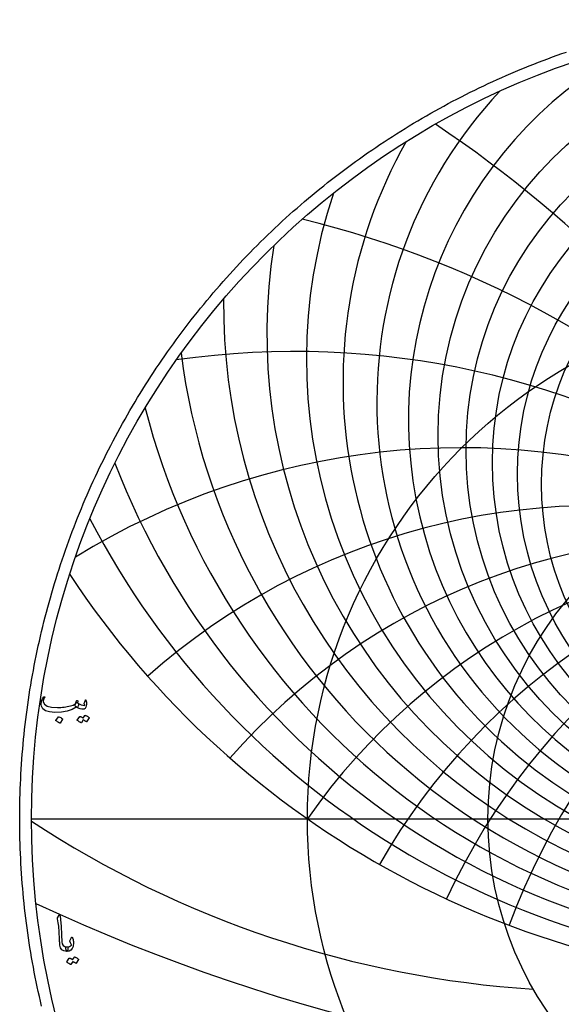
# Model space of a CAD drawing. Header units: millimetres. Extents: x -80 to 80, y -80 to 82.
# Drawn here: x -80.4 to -26.6, y -18.5 to 79.2 of the extents above; entities that cross this region are included whole.
import ezdxf

# ---------------------------------------------------------------- set-up
doc = ezdxf.new("R2010")
doc.units = ezdxf.units.MM
for name, color, linetype in [('CUT_OUTER', 1, 'Continuous'), ('ENGRAVE', 7, 'Continuous'), ('ENGRAVE_FINE', 8, 'Continuous'), ('TEXT', 5, 'Continuous')]:
    doc.layers.add(name, color=color, linetype=linetype)

msp = doc.modelspace()

# ---------------------------------------------------------------- linework, layer by layer
at = {"layer": 'CUT_OUTER'}
msp.add_lwpolyline([(-78.1952, -18.5701), (-78.3077, -18.09), (-78.4172, -17.6092), (-78.5238, -17.1277), (-78.6274, -16.6455), (-78.728, -16.1628), (-78.8257, -15.6794), (-78.9204, -15.1954), (-79.0122, -14.7109), (-79.101, -14.2258), (-79.1868, -13.7402), (-79.2696, -13.2541), (-79.3494, -12.7674), (-79.4263, -12.2803), (-79.5001, -11.7927), (-79.571, -11.3047), (-79.6388, -10.8163), (-79.7037, -10.3274), (-79.7656, -9.8381), (-79.8244, -9.3485), (-79.8803, -8.8586), (-79.9332, -8.3683), (-79.983, -7.8776), (-80.0298, -7.3867), (-80.0736, -6.8955), (-80.1144, -6.4041), (-80.1522, -5.9124), (-80.187, -5.4205), (-80.2188, -4.9283), (-80.2475, -4.436), (-80.2732, -3.9436), (-80.2959, -3.4509), (-80.3155, -2.9582), (-80.3322, -2.4653), (-80.3458, -1.9724), (-80.3564, -1.4793), (-80.3639, -0.9863), (-80.3685, -0.4931), (-80.37, 0), (-80.3685, 0.4931), (-80.3639, 0.9863), (-80.3564, 1.4793), (-80.3458, 1.9724), (-80.3322, 2.4653), (-80.3155, 2.9582), (-80.2959, 3.4509), (-80.2732, 3.9436), (-80.2475, 4.436), (-80.2188, 4.9283), (-80.187, 5.4205), (-80.1522, 5.9124), (-80.1144, 6.4041), (-80.0736, 6.8955), (-80.0298, 7.3867), (-79.983, 7.8776), (-79.9332, 8.3683), (-79.8803, 8.8586), (-79.8244, 9.3485), (-79.7656, 9.8381), (-79.7037, 10.3274), (-79.6388, 10.8163), (-79.571, 11.3047), (-79.5001, 11.7927), (-79.4263, 12.2803), (-79.3494, 12.7674), (-79.2696, 13.2541), (-79.1868, 13.7402), (-79.101, 14.2258), (-79.0122, 14.7109), (-78.9204, 15.1954), (-78.8257, 15.6794), (-78.728, 16.1628), (-78.6274, 16.6455), (-78.5238, 17.1277), (-78.4172, 17.6092), (-78.3077, 18.09), (-78.1952, 18.5701), (-78.0798, 19.0496), (-77.9614, 19.5283), (-77.8401, 20.0063), (-77.7159, 20.4836), (-77.5888, 20.96), (-77.4587, 21.4357), (-77.3257, 21.9106), (-77.1898, 22.3846), (-77.051, 22.8578), (-76.9093, 23.3302), (-76.7647, 23.8016), (-76.6172, 24.2722), (-76.4668, 24.7419), (-76.3136, 25.2106), (-76.1575, 25.6784), (-75.9985, 26.1452), (-75.8366, 26.611), (-75.6719, 27.0758), (-75.5043, 27.5396), (-75.3339, 28.0024), (-75.1607, 28.4641), (-74.9846, 28.9248), (-74.8057, 29.3843), (-74.624, 29.8428), (-74.4395, 30.3001), (-74.2522, 30.7563), (-74.0621, 31.2113), (-73.8692, 31.6651), (-73.6735, 32.1178), (-73.475, 32.5692), (-73.2738, 33.0195), (-73.0698, 33.4684), (-72.8631, 33.9162), (-72.6536, 34.3626), (-72.4414, 34.8078), (-72.2265, 35.2516), (-72.0088, 35.6941), (-71.7884, 36.1353), (-71.5654, 36.5751), (-71.3396, 37.0135), (-71.1111, 37.4505), (-70.88, 37.8862), (-70.6462, 38.3204), (-70.4098, 38.7531), (-70.1706, 39.1844), (-69.9289, 39.6142), (-69.6845, 40.0426), (-69.4375, 40.4694), (-69.1879, 40.8947), (-68.9356, 41.3184), (-68.6808, 41.7406), (-68.4234, 42.1613), (-68.1634, 42.5803), (-67.9009, 42.9978), (-67.6358, 43.4136), (-67.3681, 43.8278), (-67.0979, 44.2403), (-66.8252, 44.6512), (-66.55, 45.0604), (-66.2722, 45.4679), (-65.992, 45.8736), (-65.7093, 46.2777), (-65.4241, 46.68), (-65.1364, 47.0806), (-64.8463, 47.4794), (-64.5538, 47.8764), (-64.2588, 48.2715), (-63.9614, 48.6649), (-63.6616, 49.0565), (-63.3594, 49.4462), (-63.0548, 49.834), (-62.7479, 50.22), (-62.4385, 50.604), (-62.1269, 50.9862), (-61.8128, 51.3664), (-61.4965, 51.7447), (-61.1778, 52.1211), (-60.8569, 52.4955), (-60.5336, 52.8679), (-60.2081, 53.2384), (-59.8803, 53.6068), (-59.5502, 53.9732), (-59.2179, 54.3376), (-58.8834, 54.6999), (-58.5467, 55.0602), (-58.2077, 55.4184), (-57.8666, 55.7745), (-57.5233, 56.1285), (-57.1778, 56.4804), (-56.8302, 56.8302), (-56.4804, 57.1778), (-56.1285, 57.5233), (-55.7745, 57.8666), (-55.4184, 58.2077), (-55.0602, 58.5467), (-54.6999, 58.8834), (-54.3376, 59.2179), (-53.9732, 59.5502), (-53.6068, 59.8803), (-53.2384, 60.2081), (-52.8679, 60.5336), (-52.4955, 60.8569), (-52.1211, 61.1778), (-51.7447, 61.4965), (-51.3664, 61.8128), (-50.9862, 62.1269), (-50.604, 62.4385), (-50.22, 62.7479), (-49.834, 63.0548), (-49.4462, 63.3594), (-49.0565, 63.6616), (-48.6649, 63.9614), (-48.2715, 64.2588), (-47.8764, 64.5538), (-47.4794, 64.8463), (-47.0806, 65.1364), (-46.68, 65.4241), (-46.2777, 65.7093), (-45.8736, 65.992), (-45.4679, 66.2722), (-45.0604, 66.55), (-44.6512, 66.8252), (-44.2403, 67.0979), (-43.8278, 67.3681), (-43.4136, 67.6358), (-42.9978, 67.9009), (-42.5803, 68.1634), (-42.1613, 68.4234), (-41.7406, 68.6808), (-41.3184, 68.9356), (-40.8947, 69.1879), (-40.4694, 69.4375), (-40.0426, 69.6845), (-39.6142, 69.9289), (-39.1844, 70.1706), (-38.7531, 70.4098), (-38.3204, 70.6462), (-37.8862, 70.88), (-37.4505, 71.1111), (-37.0135, 71.3396), (-36.5751, 71.5654), (-36.1353, 71.7884), (-35.6941, 72.0088), (-35.2516, 72.2265), (-34.8078, 72.4414), (-34.3626, 72.6536), (-33.9162, 72.8631), (-33.4684, 73.0698), (-33.0195, 73.2738), (-32.5692, 73.475), (-32.1178, 73.6735), (-31.6651, 73.8692), (-31.2113, 74.0621), (-30.7563, 74.2522), (-30.3001, 74.4395), (-29.8428, 74.624), (-29.3843, 74.8057), (-28.9248, 74.9846), (-28.4641, 75.1607), (-28.0024, 75.3339), (-27.5396, 75.5043), (-27.0758, 75.6719), (-26.611, 75.8366), (-26.1452, 75.9985)], dxfattribs=at)
at = {"layer": 'ENGRAVE'}
msp.add_lwpolyline([(-79.2, 0), (79.2, 0)], dxfattribs=at)
for centre, radius in [((0, 0), 79.2), ((0, 33.1602), 28.6245), ((0, 0), 51.8435), ((0, 0), 33.9362)]:
    msp.add_circle(centre, radius, dxfattribs=at)
for centre, radius, start, end in [((0, 39.5572), 41.8207, 116.581787, 63.418213), ((0, 51.0186), 60.1601, 179.528592, 0.471408), ((0, -36.3012), 63.2892, 35, 145), ((0, -36.3012), 63.2892, 35, 145), ((0, 74.0402), 90.3864, 213.457046, 326.542954), ((-22.8823, 85.3977), 102.4896, 236.667709, 266.3319)]:
    msp.add_arc(centre, radius, start, end, dxfattribs=at)
at = {"layer": 'ENGRAVE_FINE'}
for centre, radius in [((0, 37.9781), 38.883), ((0, 36.5672), 36.1147), ((0, 35.3045), 33.4941), ((0, 34.1735), 31.0027)]:
    msp.add_circle(centre, radius, dxfattribs=at)
for centre, radius, start, end in [((0, 41.3284), 44.9536, 136.796083, 43.203917), ((-109.6201, -36.3012), 126.5784, 9.658225, 56.170187), ((-109.6201, -36.3012), 126.5784, 9.658225, 56.170187), ((0, 43.3205), 48.3125, 150.489572, 29.510428), ((0, 45.5689), 51.9345, 161.537561, 18.462439), ((-75.4251, -36.3012), 98.4605, 13.093178, 76.453832), ((-75.4251, -36.3012), 98.4605, 13.093178, 76.453832), ((0, 48.1169), 55.865, 171.048618, 8.951382), ((-53.1059, -36.3012), 82.6182, 16.728117, 98.165378), ((-53.1059, -36.3012), 82.6182, 16.728117, 98.165378), ((0, 54.3421), 64.8898, 187.258895, 352.741105), ((0, 58.1741), 70.1431, 194.414995, 345.585005), ((-36.54, -36.3012), 73.0801, 20.634058, 121.597056), ((-36.54, -36.3012), 73.0801, 20.634058, 121.597056), ((36.54, -36.3012), 73.0801, 58.402944, 159.365942), ((36.54, -36.3012), 73.0801, 58.402944, 159.365942), ((0, 62.627), 76.0347, 201.114774, 338.885226), ((-23.0354, -36.3012), 67.351, 24.899487, 131.516559), ((-23.0354, -36.3012), 67.351, 24.899487, 131.516559), ((23.0354, -36.3012), 67.351, 48.483441, 155.100513), ((23.0354, -36.3012), 67.351, 48.483441, 155.100513), ((0, 67.8493), 82.7151, 207.44167, 332.55833), ((-11.1596, -36.3012), 64.2655, 29.638097, 138.81173), ((-11.1596, -36.3012), 64.2655, 29.638097, 138.81173), ((11.1596, -36.3012), 64.2655, 41.18827, 150.361903), ((11.1596, -36.3012), 64.2655, 41.18827, 150.361903), ((0, 160.5223), 186.3705, 245.003172, 294.996828)]:
    msp.add_arc(centre, radius, start, end, dxfattribs=at)
at = {"layer": 'TEXT'}
for points in [[(-74.6352, 11.4942), (-74.6304, 11.4917), (-74.6259, 11.4892), (-74.6216, 11.4867), (-74.6177, 11.4842), (-74.6138, 11.4814), (-74.6096, 11.478), (-74.6051, 11.4739), (-74.6002, 11.4692), (-74.56, 11.4218), (-74.544, 11.3543), (-74.5525, 11.2669), (-74.5853, 11.1595), (-74.6155, 11.0942), (-74.6465, 11.0533), (-74.678, 11.0367), (-74.7102, 11.0446), (-74.7264, 11.0524), (-74.7401, 11.0558), (-74.7514, 11.0549), (-74.7601, 11.0496), (-75.1698, 10.8254), (-75.6594, 10.6673), (-76.229, 10.5755), (-76.8785, 10.5499), (-77.4037, 10.5949), (-77.8003, 10.7148), (-78.0682, 10.9097), (-78.2075, 11.1795), (-78.229, 11.3069), (-78.2337, 11.4343), (-78.2215, 11.5617), (-78.1925, 11.6891), (-78.1528, 11.8018), (-78.1038, 11.9051), (-78.0454, 11.9991), (-77.9776, 12.0838), (-77.9648, 12.0944), (-77.9514, 12.1012), (-77.9374, 12.1044), (-77.9227, 12.1037), (-77.9089, 12.0978), (-77.8977, 12.09), (-77.889, 12.0803), (-77.8827, 12.0688), (-77.8799, 12.0575), (-77.8815, 12.0438), (-77.8874, 12.0275), (-77.8977, 12.0088), (-77.9701, 11.9026), (-78.0176, 11.799), (-78.0401, 11.6978), (-78.0376, 11.5991), (-77.9189, 11.3518), (-77.6429, 11.1745), (-77.2095, 11.067), (-76.6187, 11.0296), (-76.4565, 11.0321), (-76.2946, 11.0396), (-76.133, 11.0521), (-75.9717, 11.0695), (-75.8117, 11.092), (-75.6538, 11.1195), (-75.4981, 11.152), (-75.3447, 11.1894), (-75.1957, 11.2319), (-75.0736, 11.2744), (-74.9784, 11.3168), (-74.91, 11.3593), (-74.8836, 11.3818), (-74.8594, 11.4093), (-74.8374, 11.4417), (-74.8176, 11.4792), (-74.799, 11.5211), (-74.7807, 11.5667), (-74.7628, 11.616), (-74.7451, 11.6691), (-74.7383, 11.6853), (-74.7276, 11.699), (-74.7133, 11.7103), (-74.6952, 11.719), (-74.6758, 11.7237), (-74.6577, 11.7228), (-74.6408, 11.7162), (-74.6252, 11.704), (-74.6127, 11.6872), (-74.6052, 11.6666), (-74.6027, 11.6422), (-74.6052, 11.6141)], [(-74.7851, 11.0945), (-74.8394, 11.146), (-74.8675, 11.2107), (-74.8694, 11.2884), (-74.8451, 11.3793), (-74.7923, 11.4608), (-74.7439, 11.5104), (-74.6999, 11.5282), (-74.6602, 11.5142), (-74.4728, 11.3902), (-74.2855, 11.3031), (-74.0981, 11.2528), (-73.9108, 11.2394), (-73.9042, 11.2407), (-73.8995, 11.2444), (-73.8967, 11.2506), (-73.8958, 11.2594), (-73.9005, 11.2759), (-73.9145, 11.3006), (-73.9379, 11.3334), (-73.9707, 11.3743), (-73.977, 11.3868), (-73.9807, 11.3993), (-73.982, 11.4118), (-73.9807, 11.4243), (-73.8608, 11.769), (-73.8552, 11.7821), (-73.8483, 11.7915), (-73.8402, 11.7971), (-73.8308, 11.799), (-73.8215, 11.7974), (-73.8134, 11.7927), (-73.8065, 11.7849), (-73.8009, 11.774), (-73.7634, 11.6619), (-73.7409, 11.5504), (-73.7334, 11.4396), (-73.7409, 11.3293), (-73.7653, 11.1923), (-73.7984, 11.0808), (-73.8402, 10.9949), (-73.8908, 10.9346), (-73.9292, 10.9015), (-73.9645, 10.8772), (-73.9967, 10.8616), (-74.0257, 10.8547), (-74.1931, 10.851), (-74.3754, 10.8897), (-74.5728, 10.9709), (-74.7851, 11.0945)], [(-76.5288, 10.1053), (-76.5225, 10.1115), (-76.5138, 10.1153), (-76.5025, 10.1165), (-76.4888, 10.1153), (-76.3917, 10.0759), (-76.3002, 10.0278), (-76.2143, 9.971), (-76.1341, 9.9054), (-76.1263, 9.8954), (-76.1228, 9.8855), (-76.1238, 9.8755), (-76.1291, 9.8655), (-76.3639, 9.4858), (-76.3726, 9.4767), (-76.3839, 9.4745), (-76.3976, 9.4792), (-76.4138, 9.4908), (-76.4279, 9.5008), (-76.4501, 9.5157), (-76.4804, 9.5357), (-76.5188, 9.5607), (-76.5659, 9.5907), (-76.6224, 9.6257), (-76.6883, 9.6656), (-76.7636, 9.7106), (-76.7736, 9.7181), (-76.7786, 9.7256), (-76.7786, 9.7331), (-76.7736, 9.7406)], [(-73.8958, 10.2452), (-73.8895, 10.2514), (-73.8808, 10.2552), (-73.8696, 10.2564), (-73.8558, 10.2552), (-73.8066, 10.2367), (-73.759, 10.2164), (-73.713, 10.1943), (-73.6685, 10.1702), (-73.6252, 10.144), (-73.5829, 10.1153), (-73.5415, 10.0841), (-73.5011, 10.0503), (-73.4933, 10.04), (-73.4899, 10.0291), (-73.4908, 10.0175), (-73.4961, 10.0054), (-73.7359, 9.6257), (-73.7425, 9.6207), (-73.7522, 9.6207), (-73.765, 9.6257), (-73.7809, 9.6356), (-73.7918, 9.6449), (-73.8096, 9.6575), (-73.8343, 9.6736), (-73.8658, 9.6931), (-73.9045, 9.7164), (-73.9508, 9.7437), (-74.0045, 9.7751), (-74.0657, 9.8105), (-74.2555, 9.5157), (-74.2643, 9.5067), (-74.2755, 9.5045), (-74.2892, 9.5092), (-74.3055, 9.5207), (-74.3195, 9.5307), (-74.3417, 9.5457), (-74.372, 9.5657), (-74.4104, 9.5907), (-74.4575, 9.6207), (-74.5141, 9.6556), (-74.58, 9.6956), (-74.6552, 9.7406), (-74.663, 9.7481), (-74.6664, 9.7556), (-74.6655, 9.763), (-74.6602, 9.7705), (-74.4154, 10.1353), (-74.4091, 10.1415), (-74.4004, 10.1453), (-74.3892, 10.1465), (-74.3754, 10.1453), (-74.3336, 10.1317), (-74.293, 10.1159), (-74.2536, 10.0979), (-74.2155, 10.0778), (-74.1787, 10.0558), (-74.1431, 10.0322), (-74.1088, 10.0071), (-74.0757, 9.9804)], [(-76.4485, -9.5405), (-76.4388, -9.5255), (-76.4298, -9.5155), (-76.4213, -9.5105), (-76.4135, -9.5105), (-76.4017, -9.517), (-76.3911, -9.5367), (-76.3817, -9.5695), (-76.3736, -9.6154), (-76.3324, -9.9885), (-76.2986, -10.3336), (-76.2724, -10.6505), (-76.2537, -10.9394), (-76.2416, -11.1864), (-76.2306, -11.4078), (-76.2204, -11.6035), (-76.2112, -11.7737), (-76.2032, -11.9183), (-76.1968, -12.0373), (-76.192, -12.1306), (-76.1887, -12.1984), (-76.1444, -12.4014), (-76.0463, -12.5506), (-75.8946, -12.6462), (-75.6891, -12.688), (-75.632, -12.703), (-75.5954, -12.738), (-75.5795, -12.7929), (-75.5842, -12.8679), (-75.6076, -12.9859), (-75.6329, -13.0702), (-75.6601, -13.1208), (-75.6891, -13.1377), (-75.9783, -13.0996), (-76.1912, -12.9853), (-76.328, -12.7948), (-76.3886, -12.5281), (-76.3981, -12.4006), (-76.4067, -12.2727), (-76.4143, -12.1445), (-76.421, -12.016), (-76.4271, -11.8872), (-76.4329, -11.7581), (-76.4384, -11.6287), (-76.4435, -11.4989), (-76.4529, -11.2515), (-76.466, -11.0287), (-76.4829, -10.8305), (-76.5035, -10.6571), (-76.5278, -10.4905), (-76.5559, -10.313), (-76.5878, -10.1245), (-76.6234, -9.9252), (-76.6281, -9.8892), (-76.6271, -9.8565), (-76.6206, -9.8268), (-76.6084, -9.8003)], [(-75.3893, -12.0835), (-75.2494, -11.7737), (-75.2288, -11.7397), (-75.207, -11.7275), (-75.1839, -11.7372), (-75.1595, -11.7687), (-75.1145, -11.8632), (-75.0796, -11.9617), (-75.0546, -12.0643), (-75.0396, -12.1709), (-75.0349, -12.2822), (-75.0409, -12.3989), (-75.0574, -12.5208), (-75.0846, -12.648), (-75.1673, -12.8623), (-75.2957, -13.0153), (-75.4696, -13.1071), (-75.6891, -13.1377), (-75.7144, -13.1217), (-75.7403, -13.074), (-75.7669, -12.9943), (-75.794, -12.8829), (-75.8018, -12.8232), (-75.8003, -12.7742), (-75.7893, -12.7358), (-75.769, -12.708), (-75.7528, -12.6974), (-75.7341, -12.6905), (-75.7128, -12.6874), (-75.6891, -12.688), (-75.5508, -12.6836), (-75.4305, -12.6555), (-75.3284, -12.6037), (-75.2444, -12.5281), (-75.2407, -12.5222), (-75.2394, -12.5144), (-75.2407, -12.5047), (-75.2444, -12.4932), (-75.2641, -12.4226), (-75.2932, -12.3508), (-75.3316, -12.2777), (-75.3793, -12.2034), (-75.395, -12.1753), (-75.4018, -12.1459), (-75.3999, -12.1153), (-75.3893, -12.0835)], [(-74.9447, -13.7022), (-74.9384, -13.696), (-74.9297, -13.6922), (-74.9184, -13.691), (-74.9047, -13.6922), (-74.8555, -13.7107), (-74.8079, -13.731), (-74.7618, -13.7531), (-74.7174, -13.7772), (-74.6741, -13.8034), (-74.6318, -13.8321), (-74.5904, -13.8634), (-74.55, -13.8971), (-74.5422, -13.9074), (-74.5387, -13.9183), (-74.5397, -13.9299), (-74.545, -13.942), (-74.7848, -14.3218), (-74.7914, -14.3267), (-74.801, -14.3267), (-74.8138, -14.3218), (-74.8298, -14.3118), (-74.8407, -14.3025), (-74.8585, -14.2899), (-74.8832, -14.2738), (-74.9147, -14.2543), (-74.9534, -14.231), (-74.9996, -14.2037), (-75.0533, -14.1723), (-75.1145, -14.1369), (-75.3044, -14.4317), (-75.3131, -14.4407), (-75.3244, -14.4429), (-75.3381, -14.4382), (-75.3544, -14.4267), (-75.3684, -14.4167), (-75.3906, -14.4017), (-75.4209, -14.3817), (-75.4593, -14.3567), (-75.5064, -14.3267), (-75.5629, -14.2918), (-75.6288, -14.2518), (-75.7041, -14.2068), (-75.7119, -14.1993), (-75.7153, -14.1919), (-75.7144, -14.1844), (-75.7091, -14.1769), (-75.4643, -13.8121), (-75.458, -13.8059), (-75.4493, -13.8022), (-75.438, -13.8009), (-75.4243, -13.8022), (-75.3825, -13.8157), (-75.3419, -13.8315), (-75.3025, -13.8495), (-75.2644, -13.8696), (-75.2276, -13.8916), (-75.192, -13.9152), (-75.1576, -13.9403), (-75.1245, -13.967)]]:
    msp.add_lwpolyline(points, close=True, dxfattribs=at)

doc.saveas('drawing.dxf')
